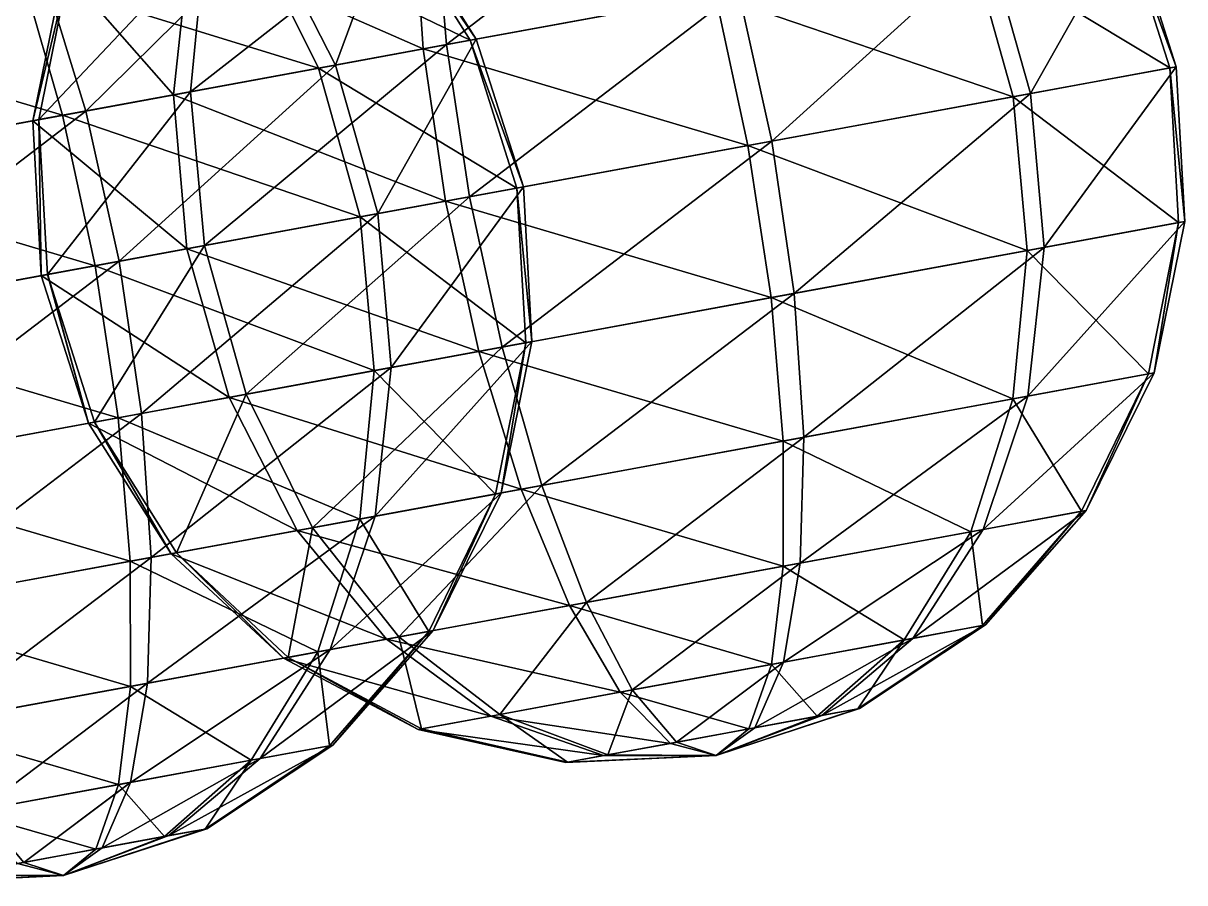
# Model space of a CAD drawing. Header units: metres. Extents: x -550 to 12, y -466 to 28.
# Drawn here: x -90 to -31.3, y -155.6 to -112.2 of the extents above; entities that cross this region are included whole.
import ezdxf

# ---------------------------------------------------------------- set-up
doc = ezdxf.new("R2010")
doc.units = ezdxf.units.M

msp = doc.modelspace()

# ---------------------------------------------------------------- linework, layer by layer
for points in [[(-68.59048, -113.328575, -1143.226), (-69.19814, -106.08345, -1140.3152), (-55.974693, -103.64944, -1140.0292), (-55.974594, -103.64934, -1140.029)], [(-68.59048, -113.328575, -1143.226), (-55.974693, -103.64944, -1140.0292), (-53.841637, -110.613785, -1142.907), (-53.841537, -110.613686, -1142.9069)], [(-81.520226, -115.70853, -1136.0039), (-80.79064, -108.217255, -1133.8402), (-69.19814, -106.08345, -1140.3152), (-69.198044, -106.08335, -1140.3151)], [(-81.520226, -115.70853, -1136.0039), (-69.19814, -106.08345, -1140.3152), (-68.59048, -113.328575, -1143.226), (-68.59038, -113.328476, -1143.2258)], [(-69.76149, -113.54412, -1087.2578), (-70.24804, -106.2767, -1090.1356), (-81.55922, -108.35873, -1097.1061), (-81.55912, -108.35863, -1097.106)], [(-67.399635, -113.109375, -991.76447), (-71.539635, -106.514435, -992.6015), (-78.39499, -107.77629, -981.10034), (-78.39489, -107.77619, -981.1002)], [(-74.18855, -114.35899, -1019.908), (-77.6264, -107.63482, -1017.83435), (-71.258316, -106.462654, -1006.0471), (-71.25822, -106.462555, -1006.047)], [(-74.18855, -114.35899, -1019.908), (-71.258316, -106.462654, -1006.0471), (-67.08586, -113.05162, -1006.76105), (-67.08576, -113.05152, -1006.7609)], [(-67.08586, -113.05162, -1006.76105), (-71.258316, -106.462654, -1006.0471), (-71.539635, -106.514435, -992.6015), (-71.539536, -106.514336, -992.6014)], [(-67.08586, -113.05162, -1006.76105), (-71.539635, -106.514435, -992.6015), (-67.399635, -113.109375, -991.76447), (-67.399536, -113.109276, -991.76434)], [(-55.01265, -110.82933, -1086.9388), (-70.24804, -106.2767, -1090.1356), (-69.76149, -113.54412, -1087.2578), (-69.76139, -113.54402, -1087.2577)], [(-32.065823, -114.50057, -1106.7032), (-34.436745, -107.04197, -1106.9888), (-42.082897, -108.44938, -1094.1609), (-42.082798, -108.44928, -1094.1608)], [(-39.094223, -115.79427, -1135.8396), (-41.22566, -108.29159, -1135.1323), (-34.122974, -106.984215, -1121.9854), (-34.122875, -106.984116, -1121.9852)], [(-39.094223, -115.79427, -1135.8396), (-34.122974, -106.984215, -1121.9854), (-31.740982, -114.44078, -1122.2289), (-31.740883, -114.44068, -1122.2288)], [(-31.740982, -114.44078, -1122.2289), (-34.122974, -106.984215, -1121.9854), (-34.436745, -107.04197, -1106.9888), (-34.436646, -107.04187, -1106.9886)], [(-31.740982, -114.44078, -1122.2289), (-34.436745, -107.04197, -1106.9888), (-32.065823, -114.50057, -1106.7032), (-32.065723, -114.50047, -1106.7031)], [(-75.04579, -114.516785, -978.9365), (-78.39499, -107.77629, -981.10034), (-89.98748, -109.910095, -974.62524), (-89.98738, -109.909996, -974.6251)], [(-86.80453, -116.68119, -1027.6826), (-88.937584, -109.71684, -1024.8049), (-77.6264, -107.63482, -1017.83435), (-77.626305, -107.63472, -1017.8342)], [(-86.80453, -116.68119, -1027.6826), (-77.6264, -107.63482, -1017.83435), (-74.18855, -114.35899, -1019.908), (-74.18845, -114.358894, -1019.9079)], [(-67.399635, -113.109375, -991.76447), (-78.39499, -107.77629, -981.10034), (-75.04579, -114.516785, -978.9365), (-75.04569, -114.516685, -978.9364)], [(-89.166374, -117.11594, -1123.176), (-87.64599, -109.4791, -1122.339), (-80.79064, -108.217255, -1133.8402), (-80.79054, -108.217155, -1133.8401)], [(-89.166374, -117.11594, -1123.176), (-80.79064, -108.217255, -1133.8402), (-81.520226, -115.70853, -1136.0039), (-81.52013, -115.70843, -1136.0038)], [(-82.377464, -115.86632, -1095.0325), (-81.55922, -108.35873, -1097.1061), (-87.92731, -109.53088, -1108.8934), (-87.92721, -109.530785, -1108.8933)], [(-69.76149, -113.54412, -1087.2578), (-81.55922, -108.35873, -1097.1061), (-82.377464, -115.86632, -1095.0325), (-82.377365, -115.86622, -1095.0323)], [(-39.9817, -115.957634, -1093.4229), (-42.082897, -108.44938, -1094.1609), (-55.01265, -110.82933, -1086.9388), (-55.01255, -110.82923, -1086.9387)], [(-52.155247, -118.19839, -1143.8884), (-53.841637, -110.613785, -1142.907), (-41.22566, -108.29159, -1135.1323), (-41.22556, -108.29149, -1135.1322)], [(-52.155247, -118.19839, -1143.8884), (-41.22566, -108.29159, -1135.1323), (-39.094223, -115.79427, -1135.8396), (-39.094124, -115.794174, -1135.8395)], [(-32.065823, -114.50057, -1106.7032), (-42.082897, -108.44938, -1094.1609), (-39.9817, -115.957634, -1093.4229), (-39.9816, -115.957535, -1093.4227)], [(-89.48015, -117.17369, -1108.1794), (-87.92731, -109.53088, -1108.8934), (-87.64599, -109.4791, -1122.339), (-87.64589, -109.479004, -1122.3389)], [(-89.48015, -117.17369, -1108.1794), (-87.64599, -109.4791, -1122.339), (-89.166374, -117.11594, -1123.176), (-89.166275, -117.11584, -1123.1759)], [(-82.377464, -115.86632, -1095.0325), (-87.92731, -109.53088, -1108.8934), (-89.48015, -117.17369, -1108.1794), (-89.48005, -117.17359, -1108.1793)], [(-87.97554, -116.896736, -971.71454), (-89.98748, -109.910095, -974.62524), (-103.21093, -112.34411, -974.9113), (-103.21083, -112.34401, -974.9112)], [(-101.55337, -119.39598, -1028.0017), (-102.16103, -112.150856, -1025.091), (-88.937584, -109.71684, -1024.8049), (-88.937485, -109.71674, -1024.8048)], [(-101.55337, -119.39598, -1028.0017), (-88.937584, -109.71684, -1024.8049), (-86.80453, -116.68119, -1027.6826), (-86.80443, -116.68109, -1027.6825)], [(-75.04579, -114.516785, -978.9365), (-89.98748, -109.910095, -974.62524), (-87.97554, -116.896736, -971.71454), (-87.97544, -116.89664, -971.7144)], [(-53.367565, -118.42154, -1085.946), (-55.01265, -110.82933, -1086.9388), (-69.76149, -113.54412, -1087.2578), (-69.76139, -113.54402, -1087.2577)], [(-67.42437, -121.00894, -1144.2188), (-68.59048, -113.328575, -1143.226), (-53.841637, -110.613785, -1142.907), (-53.841537, -110.613686, -1142.9069)], [(-53.841637, -110.613785, -1142.907), (-53.841637, -110.613785, -1142.907), (-68.59048, -113.328575, -1143.226), (-68.59038, -113.328476, -1143.2258)], [(-67.42437, -121.00894, -1144.2188), (-53.841637, -110.613785, -1142.907), (-52.155247, -118.19839, -1143.8884), (-52.155148, -118.19829, -1143.8883)], [(-39.9817, -115.957634, -1093.4229), (-55.01265, -110.82933, -1086.9388), (-53.367565, -118.42154, -1085.946), (-53.367466, -118.42144, -1085.9459)], [(-87.97554, -116.896736, -971.71454), (-103.21093, -112.34411, -974.9113), (-102.72438, -119.61153, -972.03357), (-102.72428, -119.61143, -972.03345)], [(-65.02872, -120.56798, -991.47894), (-67.399635, -113.109375, -991.76447), (-75.04579, -114.516785, -978.9365), (-75.04569, -114.516685, -978.9364)], [(-72.05711, -121.86168, -1020.6153), (-74.18855, -114.35899, -1019.908), (-67.08586, -113.05162, -1006.76105), (-67.08576, -113.05152, -1006.7609)], [(-72.05711, -121.86168, -1020.6153), (-67.08586, -113.05162, -1006.76105), (-64.70387, -120.50819, -1007.0046), (-64.70377, -120.50809, -1007.00446)], [(-64.70387, -120.50819, -1007.0046), (-67.08586, -113.05162, -1006.76105), (-67.399635, -113.109375, -991.76447), (-67.399536, -113.109276, -991.76434)], [(-64.70387, -120.50819, -1007.0046), (-67.399635, -113.109375, -991.76447), (-65.02872, -120.56798, -991.47894), (-65.02862, -120.56788, -991.4788)], [(-68.63669, -121.23209, -1086.2764), (-69.76149, -113.54412, -1087.2578), (-82.377464, -115.86632, -1095.0325), (-82.377365, -115.86622, -1095.0323)], [(-80.81023, -123.472855, -1136.742), (-81.520226, -115.70853, -1136.0039), (-68.59048, -113.328575, -1143.226), (-68.59038, -113.328476, -1143.2258)], [(-80.81023, -123.472855, -1136.742), (-68.59048, -113.328575, -1143.226), (-67.42437, -121.00894, -1144.2188), (-67.42427, -121.00884, -1144.2186)], [(-53.367565, -118.42154, -1085.946), (-69.76149, -113.54412, -1087.2578), (-68.63669, -121.23209, -1086.2764), (-68.63659, -121.231995, -1086.2762)], [(-85.11813, -124.26579, -1028.6642), (-86.80453, -116.68119, -1027.6826), (-74.18855, -114.35899, -1019.908), (-74.18845, -114.358894, -1019.9079)], [(-85.11813, -124.26579, -1028.6642), (-74.18855, -114.35899, -1019.908), (-72.05711, -121.86168, -1020.6153), (-72.057014, -121.86158, -1020.6152)], [(-72.944595, -122.02504, -978.1985), (-75.04579, -114.516785, -978.9365), (-87.97554, -116.896736, -971.71454), (-87.97544, -116.89664, -971.7144)], [(-65.02872, -120.56798, -991.47894), (-75.04579, -114.516785, -978.9365), (-72.944595, -122.02504, -978.1985), (-72.944496, -122.02494, -978.19836)], [(-31.625557, -122.314545, -1106.9888), (-32.065823, -114.50057, -1106.7032), (-39.9817, -115.957634, -1093.4229), (-39.9816, -115.957535, -1093.4227)], [(-38.414467, -123.56416, -1135.1323), (-39.094223, -115.79427, -1135.8396), (-31.740982, -114.44078, -1122.2289), (-31.740883, -114.44068, -1122.2288)], [(-38.414467, -123.56416, -1135.1323), (-31.740982, -114.44078, -1122.2289), (-31.311783, -122.25679, -1121.9854), (-31.311684, -122.25669, -1121.9852)], [(-31.311783, -122.25679, -1121.9854), (-31.740982, -114.44078, -1122.2289), (-32.065823, -114.50057, -1106.7032), (-32.065723, -114.50047, -1106.7031)], [(-31.311783, -122.25679, -1121.9854), (-32.065823, -114.50057, -1106.7032), (-31.625557, -122.314545, -1106.9888), (-31.625458, -122.314445, -1106.9886)], [(-81.69771, -123.63621, -1094.3252), (-82.377464, -115.86632, -1095.0325), (-89.48015, -117.17369, -1108.1794), (-89.48005, -117.17359, -1108.1793)], [(-88.726105, -124.92991, -1123.4615), (-89.166374, -117.11594, -1123.176), (-81.520226, -115.70853, -1136.0039), (-81.52013, -115.70843, -1136.0038)], [(-88.726105, -124.92991, -1123.4615), (-81.520226, -115.70853, -1136.0039), (-80.81023, -123.472855, -1136.742), (-80.81013, -123.472755, -1136.7418)], [(-68.63669, -121.23209, -1086.2764), (-82.377464, -115.86632, -1095.0325), (-81.69771, -123.63621, -1094.3252), (-81.69761, -123.63611, -1094.3251)], [(-39.271706, -123.721954, -1094.1609), (-39.9817, -115.957634, -1093.4229), (-53.367565, -118.42154, -1085.946), (-53.367466, -118.42144, -1085.9459)], [(-51.03045, -125.88636, -1142.907), (-52.155247, -118.19839, -1143.8884), (-39.094223, -115.79427, -1135.8396), (-39.094124, -115.794174, -1135.8395)], [(-51.03045, -125.88636, -1142.907), (-39.094223, -115.79427, -1135.8396), (-38.414467, -123.56416, -1135.1323), (-38.414368, -123.564064, -1135.1322)], [(-31.625557, -122.314545, -1106.9888), (-39.9817, -115.957634, -1093.4229), (-39.271706, -123.721954, -1094.1609), (-39.271606, -123.721855, -1094.1608)], [(-100.38726, -127.07635, -1028.9945), (-101.55337, -119.39598, -1028.0017), (-86.80453, -116.68119, -1027.6826), (-86.80443, -116.68109, -1027.6825)], [(-86.80453, -116.68119, -1027.6826), (-86.80453, -116.68119, -1027.6826), (-101.55337, -119.39598, -1028.0017), (-101.55327, -119.39588, -1028.0016)], [(-100.38726, -127.07635, -1028.9945), (-86.80453, -116.68119, -1027.6826), (-85.11813, -124.26579, -1028.6642), (-85.118034, -124.26569, -1028.6641)], [(-86.33046, -124.488945, -970.72174), (-87.97554, -116.896736, -971.71454), (-102.72438, -119.61153, -972.03357), (-102.72428, -119.61143, -972.03345)], [(-89.05095, -124.9897, -1107.9359), (-89.48015, -117.17369, -1108.1794), (-89.166374, -117.11594, -1123.176), (-89.166275, -117.11584, -1123.1759)], [(-81.69771, -123.63621, -1094.3252), (-89.48015, -117.17369, -1108.1794), (-89.05095, -124.9897, -1107.9359), (-89.05085, -124.9896, -1107.9358)], [(-89.05095, -124.9897, -1107.9359), (-89.166374, -117.11594, -1123.176), (-88.726105, -124.92991, -1123.4615), (-88.726006, -124.92981, -1123.4614)], [(-72.944595, -122.02504, -978.1985), (-87.97554, -116.896736, -971.71454), (-86.33046, -124.488945, -970.72174), (-86.33036, -124.488846, -970.7216)], [(-52.201458, -126.101906, -1086.9388), (-53.367565, -118.42154, -1085.946), (-68.63669, -121.23209, -1086.2764), (-68.63659, -121.231995, -1086.2762)], [(-65.77929, -128.60115, -1143.226), (-67.42437, -121.00894, -1144.2188), (-52.155247, -118.19839, -1143.8884), (-52.155148, -118.19829, -1143.8883)], [(-52.155247, -118.19839, -1143.8884), (-52.155247, -118.19839, -1143.8884), (-67.42437, -121.00894, -1144.2188), (-67.42427, -121.00884, -1144.2186)], [(-65.77929, -128.60115, -1143.226), (-52.155247, -118.19839, -1143.8884), (-51.03045, -125.88636, -1142.907), (-51.03035, -125.88626, -1142.9069)], [(-39.271706, -123.721954, -1094.1609), (-53.367565, -118.42154, -1085.946), (-52.201458, -126.101906, -1086.9388), (-52.20136, -126.10181, -1086.9387)], [(-86.33046, -124.488945, -970.72174), (-102.72438, -119.61153, -972.03357), (-101.59958, -127.2995, -971.052), (-101.59948, -127.2994, -971.0519)], [(-64.58845, -128.38194, -991.76447), (-65.02872, -120.56798, -991.47894), (-72.944595, -122.02504, -978.1985), (-72.944496, -122.02494, -978.19836)], [(-71.37736, -129.63158, -1019.908), (-72.05711, -121.86168, -1020.6153), (-64.70387, -120.50819, -1007.0046), (-64.70377, -120.50809, -1007.00446)], [(-71.37736, -129.63158, -1019.908), (-64.70387, -120.50819, -1007.0046), (-64.27467, -128.32419, -1006.76105), (-64.274574, -128.32408, -1006.7609)], [(-64.27467, -128.32419, -1006.76105), (-64.70387, -120.50819, -1007.0046), (-65.02872, -120.56798, -991.47894), (-65.02862, -120.56788, -991.4788)], [(-64.27467, -128.32419, -1006.76105), (-65.02872, -120.56798, -991.47894), (-64.58845, -128.38194, -991.76447), (-64.58835, -128.38184, -991.76434)], [(-66.950294, -128.8167, -1087.2578), (-68.63669, -121.23209, -1086.2764), (-81.69771, -123.63621, -1094.3252), (-81.69761, -123.63611, -1094.3251)], [(-78.70903, -130.9811, -1136.0039), (-80.81023, -123.472855, -1136.742), (-67.42437, -121.00894, -1144.2188), (-67.42427, -121.00884, -1144.2186)], [(-78.70903, -130.9811, -1136.0039), (-67.42437, -121.00894, -1144.2188), (-65.77929, -128.60115, -1143.226), (-65.77919, -128.60104, -1143.2258)], [(-52.201458, -126.101906, -1086.9388), (-68.63669, -121.23209, -1086.2764), (-66.950294, -128.8167, -1087.2578), (-66.950195, -128.81659, -1087.2577)], [(-83.99334, -131.95377, -1027.6826), (-85.11813, -124.26579, -1028.6642), (-72.05711, -121.86168, -1020.6153), (-72.057014, -121.86158, -1020.6152)], [(-83.99334, -131.95377, -1027.6826), (-72.05711, -121.86168, -1020.6153), (-71.37736, -129.63158, -1019.908), (-71.37726, -129.63147, -1019.9079)], [(-72.2346, -129.78937, -978.9365), (-72.944595, -122.02504, -978.1985), (-86.33046, -124.488945, -970.72174), (-86.33036, -124.488846, -970.7216)], [(-64.58845, -128.38194, -991.76447), (-72.944595, -122.02504, -978.1985), (-72.2346, -129.78937, -978.9365), (-72.2345, -129.78926, -978.9364)], [(-33.145943, -129.95139, -1107.8258), (-31.625557, -122.314545, -1106.9888), (-39.271706, -123.721954, -1094.1609), (-39.271606, -123.721855, -1094.1608)], [(-39.23271, -131.07176, -1133.0587), (-38.414467, -123.56416, -1135.1323), (-31.311783, -122.25679, -1121.9854), (-31.311684, -122.25669, -1121.9852)], [(-39.23271, -131.07176, -1133.0587), (-31.311783, -122.25679, -1121.9854), (-32.864624, -129.8996, -1121.2714), (-32.864525, -129.89949, -1121.2712)], [(-32.864624, -129.8996, -1121.2714), (-31.625557, -122.314545, -1106.9888), (-33.145943, -129.95139, -1107.8258), (-33.145844, -129.95128, -1107.8257)], [(-32.864624, -129.8996, -1121.2714), (-31.311783, -122.25679, -1121.9854), (-31.625557, -122.314545, -1106.9888), (-31.625458, -122.314445, -1106.9886)], [(-79.56627, -131.13889, -1095.0325), (-81.69771, -123.63621, -1094.3252), (-89.05095, -124.9897, -1107.9359), (-89.05085, -124.9896, -1107.9358)], [(-86.35519, -132.3885, -1123.176), (-88.726105, -124.92991, -1123.4615), (-80.81023, -123.472855, -1136.742), (-80.81013, -123.472755, -1136.7418)], [(-86.35519, -132.3885, -1123.176), (-80.81023, -123.472855, -1136.742), (-78.70903, -130.9811, -1136.0039), (-78.70893, -130.98099, -1136.0038)], [(-66.950294, -128.8167, -1087.2578), (-81.69771, -123.63621, -1094.3252), (-79.56627, -131.13889, -1095.0325), (-79.56617, -131.13878, -1095.0323)], [(-40.001297, -131.21323, -1096.3246), (-39.271706, -123.721954, -1094.1609), (-52.201458, -126.101906, -1086.9388), (-52.20136, -126.10181, -1086.9387)], [(-50.54389, -133.15378, -1140.0292), (-51.03045, -125.88636, -1142.907), (-38.414467, -123.56416, -1135.1323), (-38.414368, -123.564064, -1135.1322)], [(-50.54389, -133.15378, -1140.0292), (-38.414467, -123.56416, -1135.1323), (-39.23271, -131.07176, -1133.0587), (-39.232613, -131.07166, -1133.0586)], [(-33.145943, -129.95139, -1107.8258), (-39.271706, -123.721954, -1094.1609), (-40.001297, -131.21323, -1096.3246), (-40.001198, -131.21312, -1096.3245)], [(-98.74218, -134.66855, -1028.0017), (-100.38726, -127.07635, -1028.9945), (-85.11813, -124.26579, -1028.6642), (-85.118034, -124.26569, -1028.6641)], [(-85.11813, -124.26579, -1028.6642), (-85.11813, -124.26579, -1028.6642), (-100.38726, -127.07635, -1028.9945), (-100.38716, -127.07625, -1028.9944)], [(-98.74218, -134.66855, -1028.0017), (-85.11813, -124.26579, -1028.6642), (-83.99334, -131.95377, -1027.6826), (-83.99324, -131.95366, -1027.6825)], [(-85.164345, -132.16931, -971.71454), (-86.33046, -124.488945, -970.72174), (-101.59958, -127.2995, -971.052), (-101.59948, -127.2994, -971.0519)], [(-72.2346, -129.78937, -978.9365), (-86.33046, -124.488945, -970.72174), (-85.164345, -132.16931, -971.71454), (-85.164246, -132.1692, -971.7144)], [(-86.66896, -132.44626, -1108.1794), (-89.05095, -124.9897, -1107.9359), (-88.726105, -124.92991, -1123.4615), (-88.726006, -124.92981, -1123.4614)], [(-79.56627, -131.13889, -1095.0325), (-89.05095, -124.9897, -1107.9359), (-86.66896, -132.44626, -1108.1794), (-86.66886, -132.44615, -1108.1793)], [(-86.66896, -132.44626, -1108.1794), (-88.726105, -124.92991, -1123.4615), (-86.35519, -132.3885, -1123.176), (-86.35509, -132.3884, -1123.1759)], [(-63.76734, -135.5878, -1140.3152), (-65.77929, -128.60115, -1143.226), (-51.03045, -125.88636, -1142.907), (-51.03035, -125.88626, -1142.9069)], [(-51.03045, -125.88636, -1142.907), (-51.03045, -125.88636, -1142.907), (-65.77929, -128.60115, -1143.226), (-65.77919, -128.60104, -1143.2258)], [(-63.76734, -135.5878, -1140.3152), (-51.03045, -125.88636, -1142.907), (-50.54389, -133.15378, -1140.0292), (-50.543793, -133.15367, -1140.029)], [(-51.59379, -133.34703, -1089.8496), (-52.201458, -126.101906, -1086.9388), (-66.950294, -128.8167, -1087.2578), (-66.950195, -128.81659, -1087.2577)], [(-40.001297, -131.21323, -1096.3246), (-52.201458, -126.101906, -1086.9388), (-51.59379, -133.34703, -1089.8496), (-51.59369, -133.34692, -1089.8495)], [(-85.164345, -132.16931, -971.71454), (-101.59958, -127.2995, -971.052), (-99.913185, -134.8841, -972.03357), (-99.913086, -134.88399, -972.03345)], [(-66.10883, -136.01878, -992.6015), (-64.58845, -128.38194, -991.76447), (-72.2346, -129.78937, -978.9365), (-72.2345, -129.78926, -978.9364)], [(-72.1956, -137.13916, -1017.83435), (-71.37736, -129.63158, -1019.908), (-64.27467, -128.32419, -1006.76105), (-64.274574, -128.32408, -1006.7609)], [(-72.1956, -137.13916, -1017.83435), (-64.27467, -128.32419, -1006.76105), (-65.827515, -135.967, -1006.0471), (-65.827415, -135.96689, -1006.047)], [(-65.827515, -135.967, -1006.0471), (-64.58845, -128.38194, -991.76447), (-66.10883, -136.01878, -992.6015), (-66.108734, -136.01868, -992.6014)], [(-65.827515, -135.967, -1006.0471), (-64.27467, -128.32419, -1006.76105), (-64.58845, -128.38194, -991.76447), (-64.58835, -128.38184, -991.76434)], [(-64.81724, -135.78105, -1090.1356), (-66.950294, -128.8167, -1087.2578), (-79.56627, -131.13889, -1095.0325), (-79.56617, -131.13878, -1095.0323)], [(-75.35983, -137.7216, -1133.8402), (-78.70903, -130.9811, -1136.0039), (-65.77929, -128.60115, -1143.226), (-65.77919, -128.60104, -1143.2258)], [(-75.35983, -137.7216, -1133.8402), (-65.77929, -128.60115, -1143.226), (-63.76734, -135.5878, -1140.3152), (-63.767242, -135.58769, -1140.3151)], [(-51.59379, -133.34703, -1089.8496), (-66.950294, -128.8167, -1087.2578), (-64.81724, -135.78105, -1090.1356), (-64.81714, -135.78094, -1090.1355)], [(-72.96419, -137.28064, -981.10034), (-72.2346, -129.78937, -978.9365), (-85.164345, -132.16931, -971.71454), (-85.164246, -132.1692, -971.7144)], [(-83.50678, -139.22119, -1024.8049), (-83.99334, -131.95377, -1027.6826), (-71.37736, -129.63158, -1019.908), (-71.37726, -129.63147, -1019.9079)], [(-83.50678, -139.22119, -1024.8049), (-71.37736, -129.63158, -1019.908), (-72.1956, -137.13916, -1017.83435), (-72.1955, -137.13905, -1017.8342)], [(-66.10883, -136.01878, -992.6015), (-72.2346, -129.78937, -978.9365), (-72.96419, -137.28064, -981.10034), (-72.96409, -137.28053, -981.1002)], [(-41.493202, -137.80542, -1129.76), (-39.23271, -131.07176, -1133.0587), (-32.864624, -129.8996, -1121.2714), (-32.864525, -129.89949, -1121.2712)], [(-41.493202, -137.80542, -1129.76), (-32.864624, -129.8996, -1121.2714), (-36.293674, -136.84836, -1120.1357), (-36.293575, -136.84825, -1120.1356)], [(-36.523373, -136.89064, -1109.1575), (-33.145943, -129.95139, -1107.8258), (-40.001297, -131.21323, -1096.3246), (-40.001198, -131.21312, -1096.3245)], [(-36.293674, -136.84836, -1120.1357), (-33.145943, -129.95139, -1107.8258), (-36.523373, -136.89064, -1109.1575), (-36.523273, -136.89053, -1109.1573)], [(-36.293674, -136.84836, -1120.1357), (-32.864624, -129.8996, -1121.2714), (-33.145943, -129.95139, -1107.8258), (-33.145844, -129.95128, -1107.8257)], [(-76.12842, -137.86307, -1097.1061), (-79.56627, -131.13889, -1095.0325), (-86.66896, -132.44626, -1108.1794), (-86.66886, -132.44615, -1108.1793)], [(-82.21519, -138.98346, -1122.339), (-86.35519, -132.3885, -1123.176), (-78.70903, -130.9811, -1136.0039), (-78.70893, -130.98099, -1136.0038)], [(-82.21519, -138.98346, -1122.339), (-78.70903, -130.9811, -1136.0039), (-75.35983, -137.7216, -1133.8402), (-75.35973, -137.7215, -1133.8401)], [(-64.81724, -135.78105, -1090.1356), (-79.56627, -131.13889, -1095.0325), (-76.12842, -137.86307, -1097.1061), (-76.12832, -137.86296, -1097.106)], [(-42.120747, -137.92093, -1099.7667), (-40.001297, -131.21323, -1096.3246), (-51.59379, -133.34703, -1089.8496), (-51.59369, -133.34692, -1089.8495)], [(-50.728737, -139.50539, -1135.4514), (-50.54389, -133.15378, -1140.0292), (-39.23271, -131.07176, -1133.0587), (-39.232613, -131.07166, -1133.0586)], [(-50.728737, -139.50539, -1135.4514), (-39.23271, -131.07176, -1133.0587), (-41.493202, -137.80542, -1129.76), (-41.493103, -137.80531, -1129.7599)], [(-36.523373, -136.89064, -1109.1575), (-40.001297, -131.21323, -1096.3246), (-42.120747, -137.92093, -1099.7667), (-42.120647, -137.92082, -1099.7666)], [(-96.73023, -141.6552, -1025.091), (-98.74218, -134.66855, -1028.0017), (-83.99334, -131.95377, -1027.6826), (-83.99324, -131.95366, -1027.6825)], [(-83.99334, -131.95377, -1027.6826), (-83.99334, -131.95377, -1027.6826), (-98.74218, -134.66855, -1028.0017), (-98.74208, -134.66844, -1028.0016)], [(-96.73023, -141.6552, -1025.091), (-83.99334, -131.95377, -1027.6826), (-83.50678, -139.22119, -1024.8049), (-83.50668, -139.22108, -1024.8048)], [(-84.55668, -139.41444, -974.62524), (-85.164345, -132.16931, -971.71454), (-99.913185, -134.8841, -972.03357), (-99.913086, -134.88399, -972.03345)], [(-82.496506, -139.03523, -1108.8934), (-86.66896, -132.44626, -1108.1794), (-86.35519, -132.3885, -1123.176), (-86.35509, -132.3884, -1123.1759)], [(-76.12842, -137.86307, -1097.1061), (-86.66896, -132.44626, -1108.1794), (-82.496506, -139.03523, -1108.8934), (-82.49641, -139.03513, -1108.8933)], [(-82.496506, -139.03523, -1108.8934), (-86.35519, -132.3885, -1123.176), (-82.21519, -138.98346, -1122.339), (-82.21509, -138.98335, -1122.3389)], [(-72.96419, -137.28064, -981.10034), (-85.164345, -132.16931, -971.71454), (-84.55668, -139.41444, -974.62524), (-84.55658, -139.41434, -974.6251)], [(-51.585976, -139.66318, -1094.4799), (-51.59379, -133.34703, -1089.8496), (-64.81724, -135.78105, -1090.1356), (-64.81714, -135.78094, -1090.1355)], [(-61.525642, -141.49275, -1135.6849), (-63.76734, -135.5878, -1140.3152), (-50.54389, -133.15378, -1140.0292), (-50.543793, -133.15367, -1140.029)], [(-50.54389, -133.15378, -1140.0292), (-50.54389, -133.15378, -1140.0292), (-63.76734, -135.5878, -1140.3152), (-63.767242, -135.58769, -1140.3151)], [(-61.525642, -141.49275, -1135.6849), (-50.54389, -133.15378, -1140.0292), (-50.728737, -139.50539, -1135.4514), (-50.728638, -139.50528, -1135.4513)], [(-42.120747, -137.92093, -1099.7667), (-51.59379, -133.34703, -1089.8496), (-51.585976, -139.66318, -1094.4799), (-51.585876, -139.66307, -1094.4797)], [(-84.55668, -139.41444, -974.62524), (-99.913185, -134.8841, -972.03357), (-97.78013, -141.84845, -974.9113), (-97.78003, -141.84834, -974.9112)], [(-62.382877, -141.65054, -1094.7134), (-64.81724, -135.78105, -1090.1356), (-76.12842, -137.86307, -1097.1061), (-76.12832, -137.86296, -1097.106)], [(-70.990875, -143.235, -1130.3981), (-75.35983, -137.7216, -1133.8402), (-63.76734, -135.5878, -1140.3152), (-63.767242, -135.58769, -1140.3151)], [(-74.45609, -143.87283, -1014.53564), (-72.1956, -137.13916, -1017.83435), (-65.827515, -135.967, -1006.0471), (-65.827415, -135.96689, -1006.047)], [(-74.45609, -143.87283, -1014.53564), (-65.827515, -135.967, -1006.0471), (-69.25656, -142.91576, -1004.91144), (-69.25646, -142.91565, -1004.9113)], [(-69.48627, -142.95804, -993.9331), (-66.10883, -136.01878, -992.6015), (-72.96419, -137.28064, -981.10034), (-72.96409, -137.28053, -981.1002)], [(-70.990875, -143.235, -1130.3981), (-63.76734, -135.5878, -1140.3152), (-61.525642, -141.49275, -1135.6849), (-61.525543, -141.49265, -1135.6848)], [(-69.25656, -142.91576, -1004.91144), (-66.10883, -136.01878, -992.6015), (-69.48627, -142.95804, -993.9331), (-69.48617, -142.95793, -993.933)], [(-69.25656, -142.91576, -1004.91144), (-65.827515, -135.967, -1006.0471), (-66.10883, -136.01878, -992.6015), (-66.108734, -136.01868, -992.6014)], [(-51.585976, -139.66318, -1094.4799), (-64.81724, -135.78105, -1090.1356), (-62.382877, -141.65054, -1094.7134), (-62.38278, -141.65044, -1094.7133)], [(-83.69163, -145.57278, -1020.22705), (-83.50678, -139.22119, -1024.8049), (-72.1956, -137.13916, -1017.83435), (-72.1955, -137.13905, -1017.8342)], [(-83.69163, -145.57278, -1020.22705), (-72.1956, -137.13916, -1017.83435), (-74.45609, -143.87283, -1014.53564), (-74.45599, -143.87273, -1014.5355)], [(-45.041878, -143.30627, -1125.461), (-41.493202, -137.80542, -1129.76), (-36.293674, -136.84836, -1120.1357), (-36.293575, -136.84825, -1120.1356)], [(-45.041878, -143.30627, -1125.461), (-36.293674, -136.84836, -1120.1357), (-41.365257, -142.62952, -1118.6556), (-41.365158, -142.62941, -1118.6555)], [(-41.52768, -142.65942, -1110.8928), (-36.523373, -136.89064, -1109.1575), (-42.120747, -137.92093, -1099.7667), (-42.120647, -137.92082, -1099.7666)], [(-41.365257, -142.62952, -1118.6556), (-36.523373, -136.89064, -1109.1575), (-41.52768, -142.65942, -1110.8928), (-41.52758, -142.65932, -1110.8927)], [(-41.365257, -142.62952, -1118.6556), (-36.293674, -136.84836, -1120.1357), (-36.523373, -136.89064, -1109.1575), (-36.523273, -136.89053, -1109.1573)], [(-75.08363, -143.98834, -984.5424), (-72.96419, -137.28064, -981.10034), (-84.55668, -139.41444, -974.62524), (-84.55658, -139.41434, -974.6251)], [(-76.58824, -144.26529, -1121.0073), (-82.21519, -138.98346, -1122.339), (-75.35983, -137.7216, -1133.8402), (-75.35973, -137.7215, -1133.8401)], [(-76.58824, -144.26529, -1121.0073), (-75.35983, -137.7216, -1133.8402), (-70.990875, -143.235, -1130.3981), (-70.990776, -143.2349, -1130.398)], [(-69.48627, -142.95804, -993.9331), (-72.96419, -137.28064, -981.10034), (-75.08363, -143.98834, -984.5424), (-75.083534, -143.98824, -984.5423)], [(-51.57239, -144.50833, -1129.4855), (-50.728737, -139.50539, -1135.4514), (-41.493202, -137.80542, -1129.76), (-41.493103, -137.80531, -1129.7599)], [(-51.57239, -144.50833, -1129.4855), (-41.493202, -137.80542, -1129.76), (-45.041878, -143.30627, -1125.461), (-45.04178, -143.30617, -1125.4609)], [(-71.618416, -143.35051, -1100.4048), (-76.12842, -137.86307, -1097.1061), (-82.496506, -139.03523, -1108.8934), (-82.49641, -139.03513, -1108.8933)], [(-62.382877, -141.65054, -1094.7134), (-76.12842, -137.86307, -1097.1061), (-71.618416, -143.35051, -1100.4048), (-71.61832, -143.3504, -1100.4047)], [(-45.48562, -143.38795, -1104.2526), (-42.120747, -137.92093, -1099.7667), (-51.585976, -139.66318, -1094.4799), (-51.585876, -139.66307, -1094.4797)], [(-41.52768, -142.65942, -1110.8928), (-42.120747, -137.92093, -1099.7667), (-45.48562, -143.38795, -1104.2526), (-45.48552, -143.38785, -1104.2524)], [(-76.81794, -144.30757, -1110.029), (-82.496506, -139.03523, -1108.8934), (-82.21519, -138.98346, -1122.339), (-82.21509, -138.98335, -1122.3389)], [(-76.81794, -144.30757, -1110.029), (-82.21519, -138.98346, -1122.339), (-76.58824, -144.26529, -1121.0073), (-76.58814, -144.26518, -1121.0072)], [(-84.54887, -145.73059, -979.25555), (-84.55668, -139.41444, -974.62524), (-97.78013, -141.84845, -974.9113), (-97.78003, -141.84834, -974.9112)], [(-94.48853, -147.56015, -1020.46063), (-96.73023, -141.6552, -1025.091), (-83.50678, -139.22119, -1024.8049), (-83.50668, -139.22108, -1024.8048)], [(-83.50678, -139.22119, -1024.8049), (-83.50678, -139.22119, -1024.8049), (-96.73023, -141.6552, -1025.091), (-96.73013, -141.65509, -1025.0908)], [(-94.48853, -147.56015, -1020.46063), (-83.50678, -139.22119, -1024.8049), (-83.69163, -145.57278, -1020.22705), (-83.69153, -145.57268, -1020.2269)], [(-75.08363, -143.98834, -984.5424), (-84.55668, -139.41444, -974.62524), (-84.54887, -145.73059, -979.25555), (-84.54877, -145.73048, -979.25543)], [(-71.618416, -143.35051, -1100.4048), (-82.496506, -139.03523, -1108.8934), (-76.81794, -144.30757, -1110.029), (-76.81784, -144.30746, -1110.0289)], [(-59.206955, -145.9136, -1129.6506), (-61.525642, -141.49275, -1135.6849), (-50.728737, -139.50539, -1135.4514), (-50.728638, -139.50528, -1135.4513)], [(-50.728737, -139.50539, -1135.4514), (-50.728737, -139.50539, -1135.4514), (-61.525642, -141.49275, -1135.6849), (-61.525543, -141.49265, -1135.6848)], [(-59.206955, -145.9136, -1129.6506), (-50.728737, -139.50539, -1135.4514), (-51.57239, -144.50833, -1129.4855), (-51.572292, -144.50822, -1129.4854)], [(-52.17855, -144.6199, -1100.5142), (-51.585976, -139.66318, -1094.4799), (-62.382877, -141.65054, -1094.7134), (-62.38278, -141.65044, -1094.7133)], [(-45.48562, -143.38795, -1104.2526), (-51.585976, -139.66318, -1094.4799), (-52.17855, -144.6199, -1100.5142), (-52.17845, -144.6198, -1100.514)], [(-84.54887, -145.73059, -979.25555), (-97.78013, -141.84845, -974.9113), (-95.34577, -147.71794, -979.48914), (-95.34567, -147.71783, -979.489)], [(-59.813114, -146.02518, -1100.6793), (-62.382877, -141.65054, -1094.7134), (-71.618416, -143.35051, -1100.4048), (-71.61832, -143.3504, -1100.4047)], [(-65.89989, -147.14555, -1125.9122), (-70.990875, -143.235, -1130.3981), (-61.525642, -141.49275, -1135.6849), (-61.525543, -141.49265, -1135.6848)], [(-65.89989, -147.14555, -1125.9122), (-61.525642, -141.49275, -1135.6849), (-59.206955, -145.9136, -1129.6506), (-59.206856, -145.9135, -1129.6505)], [(-52.17855, -144.6199, -1100.5142), (-62.382877, -141.65054, -1094.7134), (-59.813114, -146.02518, -1100.6793), (-59.813015, -146.02507, -1100.6792)], [(-78.00477, -149.37367, -1010.2367), (-74.45609, -143.87283, -1014.53564), (-69.25656, -142.91576, -1004.91144), (-69.25646, -142.91565, -1004.9113)], [(-78.00477, -149.37367, -1010.2367), (-69.25656, -142.91576, -1004.91144), (-74.32815, -148.69693, -1003.43134), (-74.32805, -148.69682, -1003.4312)], [(-74.49057, -148.72682, -995.6685), (-69.48627, -142.95804, -993.9331), (-75.08363, -143.98834, -984.5424), (-75.083534, -143.98824, -984.5423)], [(-74.32815, -148.69693, -1003.43134), (-69.48627, -142.95804, -993.9331), (-74.49057, -148.72682, -995.6685), (-74.49047, -148.72672, -995.6684)], [(-74.32815, -148.69693, -1003.43134), (-69.25656, -142.91576, -1004.91144), (-69.48627, -142.95804, -993.9331), (-69.48617, -142.95793, -993.933)], [(-49.636913, -147.19943, -1120.4547), (-45.041878, -143.30627, -1125.461), (-41.365257, -142.62952, -1118.6556), (-41.365158, -142.62941, -1118.6555)], [(-49.636913, -147.19943, -1120.4547), (-41.365257, -142.62952, -1118.6556), (-47.733757, -146.84912, -1116.932), (-47.733658, -146.84901, -1116.9319)], [(-47.733757, -146.84912, -1116.932), (-41.52768, -142.65942, -1110.8928), (-47.81783, -146.8646, -1112.9137), (-47.81773, -146.86449, -1112.9136)], [(-47.81783, -146.8646, -1112.9137), (-41.52768, -142.65942, -1110.8928), (-45.48562, -143.38795, -1104.2526), (-45.48552, -143.38785, -1104.2524)], [(-47.733757, -146.84912, -1116.932), (-41.365257, -142.62952, -1118.6556), (-41.52768, -142.65942, -1110.8928), (-41.52758, -142.65932, -1110.8927)], [(-66.34363, -147.22723, -1104.7037), (-71.618416, -143.35051, -1100.4048), (-76.81794, -144.30757, -1110.029), (-76.81784, -144.30746, -1110.0289)], [(-69.85783, -147.87408, -1119.272), (-76.58824, -144.26529, -1121.0073), (-70.990875, -143.235, -1130.3981), (-70.990776, -143.2349, -1130.398)], [(-59.813114, -146.02518, -1100.6793), (-71.618416, -143.35051, -1100.4048), (-66.34363, -147.22723, -1104.7037), (-66.34353, -147.22713, -1104.7036)], [(-69.85783, -147.87408, -1119.272), (-70.990875, -143.235, -1130.3981), (-65.89989, -147.14555, -1125.9122), (-65.89979, -147.14545, -1125.9121)], [(-53.017357, -147.82166, -1122.538), (-51.57239, -144.50833, -1129.4855), (-45.041878, -143.30627, -1125.461), (-45.04178, -143.30617, -1125.4609)], [(-53.017357, -147.82166, -1122.538), (-45.041878, -143.30627, -1125.461), (-49.636913, -147.19943, -1120.4547), (-49.636814, -147.19933, -1120.4546)], [(-49.86661, -147.2417, -1109.4764), (-45.48562, -143.38795, -1104.2526), (-52.17855, -144.6199, -1100.5142), (-52.17845, -144.6198, -1100.514)], [(-47.81783, -146.8646, -1112.9137), (-45.48562, -143.38795, -1104.2526), (-49.86661, -147.2417, -1109.4764), (-49.866512, -147.2416, -1109.4763)], [(-78.44851, -149.45535, -989.0283), (-75.08363, -143.98834, -984.5424), (-84.54887, -145.73059, -979.25555), (-84.54877, -145.73048, -979.25543)], [(-84.53528, -150.57573, -1014.2611), (-83.69163, -145.57278, -1020.22705), (-74.45609, -143.87283, -1014.53564), (-74.45599, -143.87273, -1014.5355)], [(-84.53528, -150.57573, -1014.2611), (-74.45609, -143.87283, -1014.53564), (-78.00477, -149.37367, -1010.2367), (-78.00467, -149.37357, -1010.2366)], [(-74.49057, -148.72682, -995.6685), (-75.08363, -143.98834, -984.5424), (-78.44851, -149.45535, -989.0283), (-78.44841, -149.45525, -989.0282)], [(-70.02025, -147.90399, -1111.5092), (-76.81794, -144.30757, -1110.029), (-76.58824, -144.26529, -1121.0073), (-76.58814, -144.26518, -1121.0072)], [(-70.02025, -147.90399, -1111.5092), (-76.58824, -144.26529, -1121.0073), (-69.85783, -147.87408, -1119.272), (-69.85773, -147.87398, -1119.2719)], [(-66.34363, -147.22723, -1104.7037), (-76.81794, -144.30757, -1110.029), (-70.02025, -147.90399, -1111.5092), (-70.02015, -147.90388, -1111.509)], [(-53.331127, -147.87941, -1107.5414), (-52.17855, -144.6199, -1100.5142), (-59.813114, -146.02518, -1100.6793), (-59.813015, -146.02507, -1100.6792)], [(-56.9693, -148.54909, -1122.6234), (-59.206955, -145.9136, -1129.6506), (-51.57239, -144.50833, -1129.4855), (-51.572292, -144.50822, -1129.4854)], [(-51.57239, -144.50833, -1129.4855), (-51.57239, -144.50833, -1129.4855), (-59.206955, -145.9136, -1129.6506), (-59.206856, -145.9135, -1129.6505)], [(-56.9693, -148.54909, -1122.6234), (-51.57239, -144.50833, -1129.4855), (-53.017357, -147.82166, -1122.538), (-53.017258, -147.82155, -1122.5378)], [(-49.86661, -147.2417, -1109.4764), (-52.17855, -144.6199, -1100.5142), (-53.331127, -147.87941, -1107.5414), (-53.331028, -147.8793, -1107.5413)], [(-85.14144, -150.68732, -985.2899), (-84.54887, -145.73059, -979.25555), (-95.34577, -147.71794, -979.48914), (-95.34567, -147.71783, -979.489)], [(-92.169846, -151.98102, -1014.4263), (-94.48853, -147.56015, -1020.46063), (-83.69163, -145.57278, -1020.22705), (-83.69153, -145.57268, -1020.2269)], [(-83.69163, -145.57278, -1020.22705), (-83.69163, -145.57278, -1020.22705), (-94.48853, -147.56015, -1020.46063), (-94.488434, -147.56004, -1020.4605)], [(-92.169846, -151.98102, -1014.4263), (-83.69163, -145.57278, -1020.22705), (-84.53528, -150.57573, -1014.2611), (-84.53518, -150.57562, -1014.261)], [(-78.44851, -149.45535, -989.0283), (-84.54887, -145.73059, -979.25555), (-85.14144, -150.68732, -985.2899), (-85.14134, -150.68721, -985.2898)], [(-57.28307, -148.60684, -1107.6268), (-59.813114, -146.02518, -1100.6793), (-66.34363, -147.22723, -1104.7037), (-66.34353, -147.22713, -1104.7036)], [(-60.433815, -149.1868, -1120.6884), (-65.89989, -147.14555, -1125.9122), (-59.206955, -145.9136, -1129.6506), (-59.206856, -145.9135, -1129.6505)], [(-60.433815, -149.1868, -1120.6884), (-59.206955, -145.9136, -1129.6506), (-56.9693, -148.54909, -1122.6234), (-56.9692, -148.54898, -1122.6233)], [(-53.331127, -147.87941, -1107.5414), (-59.813114, -146.02518, -1100.6793), (-57.28307, -148.60684, -1107.6268), (-57.28297, -148.60674, -1107.6267)], [(-62.482597, -149.5639, -1117.2511), (-69.85783, -147.87408, -1119.272), (-65.89989, -147.14555, -1125.9122), (-65.89979, -147.14545, -1125.9121)], [(-62.482597, -149.5639, -1117.2511), (-65.89989, -147.14555, -1125.9122), (-60.433815, -149.1868, -1120.6884), (-60.433716, -149.18669, -1120.6882)], [(-54.965164, -149.21959, -1115.0824), (-49.636913, -147.19943, -1120.4547), (-47.733757, -146.84912, -1116.932), (-47.733658, -146.84901, -1116.9319)], [(-54.965164, -149.21959, -1115.0824), (-47.733757, -146.84912, -1116.932), (-47.81783, -146.8646, -1112.9137), (-47.81773, -146.86449, -1112.9136)], [(-54.965164, -149.21959, -1115.0824), (-47.81783, -146.8646, -1112.9137), (-49.86661, -147.2417, -1109.4764), (-49.866512, -147.2416, -1109.4763)], [(-54.965164, -149.21959, -1115.0824), (-53.017357, -147.82166, -1122.538), (-49.636913, -147.19943, -1120.4547), (-49.636814, -147.19933, -1120.4546)], [(-85.14144, -150.68732, -985.2899), (-95.34577, -147.71794, -979.48914), (-92.776, -152.09259, -985.4551), (-92.7759, -152.09248, -985.45496)], [(-60.663513, -149.22906, -1109.7101), (-66.34363, -147.22723, -1104.7037), (-70.02025, -147.90399, -1111.5092), (-70.02015, -147.90388, -1111.509)], [(-57.28307, -148.60684, -1107.6268), (-66.34363, -147.22723, -1104.7037), (-60.663513, -149.22906, -1109.7101), (-60.663414, -149.22896, -1109.71)], [(-54.965164, -149.21959, -1115.0824), (-49.86661, -147.2417, -1109.4764), (-53.331127, -147.87941, -1107.5414), (-53.331028, -147.8793, -1107.5413)], [(-62.56667, -149.57938, -1113.2328), (-70.02025, -147.90399, -1111.5092), (-69.85783, -147.87408, -1119.272), (-69.85773, -147.87398, -1119.2719)], [(-60.663513, -149.22906, -1109.7101), (-70.02025, -147.90399, -1111.5092), (-62.56667, -149.57938, -1113.2328), (-62.56657, -149.57927, -1113.2327)], [(-62.56667, -149.57938, -1113.2328), (-69.85783, -147.87408, -1119.272), (-62.482597, -149.5639, -1117.2511), (-62.4825, -149.5638, -1117.251)], [(-54.965164, -149.21959, -1115.0824), (-53.331127, -147.87941, -1107.5414), (-57.28307, -148.60684, -1107.6268), (-57.28297, -148.60674, -1107.6267)], [(-54.965164, -149.21959, -1115.0824), (-56.9693, -148.54909, -1122.6234), (-53.017357, -147.82166, -1122.538), (-53.017258, -147.82155, -1122.5378)], [(-53.017357, -147.82166, -1122.538), (-53.017357, -147.82166, -1122.538), (-56.9693, -148.54909, -1122.6234), (-56.9692, -148.54898, -1122.6233)], [(-82.59981, -153.26683, -1005.23047), (-78.00477, -149.37367, -1010.2367), (-74.32815, -148.69693, -1003.43134), (-74.32805, -148.69682, -1003.4312)], [(-82.59981, -153.26683, -1005.23047), (-74.32815, -148.69693, -1003.43134), (-80.69665, -152.91652, -1001.70776), (-80.69655, -152.91641, -1001.70764)], [(-80.69665, -152.91652, -1001.70776), (-74.49057, -148.72682, -995.6685), (-80.78072, -152.93199, -997.6894), (-80.780624, -152.93188, -997.6893)], [(-80.78072, -152.93199, -997.6894), (-74.49057, -148.72682, -995.6685), (-78.44851, -149.45535, -989.0283), (-78.44841, -149.45525, -989.0282)], [(-80.69665, -152.91652, -1001.70776), (-74.32815, -148.69693, -1003.43134), (-74.49057, -148.72682, -995.6685), (-74.49047, -148.72672, -995.6684)], [(-54.965164, -149.21959, -1115.0824), (-57.28307, -148.60684, -1107.6268), (-60.663513, -149.22906, -1109.7101), (-60.663414, -149.22896, -1109.71)], [(-54.965164, -149.21959, -1115.0824), (-60.433815, -149.1868, -1120.6884), (-56.9693, -148.54909, -1122.6234), (-56.9692, -148.54898, -1122.6233)], [(-85.98025, -153.88907, -1007.31366), (-84.53528, -150.57573, -1014.2611), (-78.00477, -149.37367, -1010.2367), (-78.00467, -149.37357, -1010.2366)], [(-85.98025, -153.88907, -1007.31366), (-78.00477, -149.37367, -1010.2367), (-82.59981, -153.26683, -1005.23047), (-82.59971, -153.26672, -1005.23035)], [(-82.8295, -153.30911, -994.2522), (-78.44851, -149.45535, -989.0283), (-85.14144, -150.68732, -985.2899), (-85.14134, -150.68721, -985.2898)], [(-80.78072, -152.93199, -997.6894), (-78.44851, -149.45535, -989.0283), (-82.8295, -153.30911, -994.2522), (-82.8294, -153.309, -994.2521)], [(-54.965164, -149.21959, -1115.0824), (-60.663513, -149.22906, -1109.7101), (-62.56667, -149.57938, -1113.2328), (-62.56657, -149.57927, -1113.2327)], [(-54.965164, -149.21959, -1115.0824), (-62.56667, -149.57938, -1113.2328), (-62.482597, -149.5639, -1117.2511), (-62.4825, -149.5638, -1117.251)], [(-54.965164, -149.21959, -1115.0824), (-62.482597, -149.5639, -1117.2511), (-60.433815, -149.1868, -1120.6884), (-60.433716, -149.18669, -1120.6882)], [(-86.29402, -153.94682, -992.317), (-85.14144, -150.68732, -985.2899), (-92.776, -152.09259, -985.4551), (-92.7759, -152.09248, -985.45496)], [(-89.93219, -154.61649, -1007.3992), (-92.169846, -151.98102, -1014.4263), (-84.53528, -150.57573, -1014.2611), (-84.53518, -150.57562, -1014.261)], [(-84.53528, -150.57573, -1014.2611), (-84.53528, -150.57573, -1014.2611), (-92.169846, -151.98102, -1014.4263), (-92.16975, -151.98091, -1014.42615)], [(-89.93219, -154.61649, -1007.3992), (-84.53528, -150.57573, -1014.2611), (-85.98025, -153.88907, -1007.31366), (-85.98015, -153.88896, -1007.31354)], [(-82.8295, -153.30911, -994.2522), (-85.14144, -150.68732, -985.2899), (-86.29402, -153.94682, -992.317), (-86.29392, -153.94672, -992.3169)], [(-93.396706, -155.2542, -1005.464), (-92.169846, -151.98102, -1014.4263), (-89.93219, -154.61649, -1007.3992), (-89.93209, -154.61638, -1007.39905)], [(-86.29402, -153.94682, -992.317), (-92.776, -152.09259, -985.4551), (-90.245964, -154.67424, -992.4025), (-90.245865, -154.67413, -992.4024)], [(-87.928055, -155.28699, -999.8581), (-82.59981, -153.26683, -1005.23047), (-80.69665, -152.91652, -1001.70776), (-80.69655, -152.91641, -1001.70764)], [(-87.928055, -155.28699, -999.8581), (-80.69665, -152.91652, -1001.70776), (-80.78072, -152.93199, -997.6894), (-80.780624, -152.93188, -997.6893)], [(-87.928055, -155.28699, -999.8581), (-80.78072, -152.93199, -997.6894), (-82.8295, -153.30911, -994.2522), (-82.8294, -153.309, -994.2521)], [(-87.928055, -155.28699, -999.8581), (-85.98025, -153.88907, -1007.31366), (-82.59981, -153.26683, -1005.23047), (-82.59971, -153.26672, -1005.23035)], [(-87.928055, -155.28699, -999.8581), (-82.8295, -153.30911, -994.2522), (-86.29402, -153.94682, -992.317), (-86.29392, -153.94672, -992.3169)], [(-87.928055, -155.28699, -999.8581), (-86.29402, -153.94682, -992.317), (-90.245964, -154.67424, -992.4025), (-90.245865, -154.67413, -992.4024)], [(-87.928055, -155.28699, -999.8581), (-89.93219, -154.61649, -1007.3992), (-85.98025, -153.88907, -1007.31366), (-85.98015, -153.88896, -1007.31354)], [(-85.98025, -153.88907, -1007.31366), (-85.98025, -153.88907, -1007.31366), (-89.93219, -154.61649, -1007.3992), (-89.93209, -154.61638, -1007.39905)], [(-87.928055, -155.28699, -999.8581), (-90.245964, -154.67424, -992.4025), (-93.6264, -155.29648, -994.4857), (-93.626305, -155.29637, -994.4856)], [(-87.928055, -155.28699, -999.8581), (-93.396706, -155.2542, -1005.464), (-89.93219, -154.61649, -1007.3992), (-89.93209, -154.61638, -1007.39905)], [(-87.928055, -155.28699, -999.8581), (-93.6264, -155.29648, -994.4857), (-95.529564, -155.64679, -998.0084), (-95.529465, -155.64668, -998.0083)], [(-87.928055, -155.28699, -999.8581), (-95.529564, -155.64679, -998.0084), (-95.44549, -155.63132, -1002.0268), (-95.44539, -155.63121, -1002.0267)], [(-87.928055, -155.28699, -999.8581), (-95.44549, -155.63132, -1002.0268), (-93.396706, -155.2542, -1005.464), (-93.39661, -155.25409, -1005.46387)]]:
    msp.add_3dface(points)

doc.saveas('drawing.dxf')
